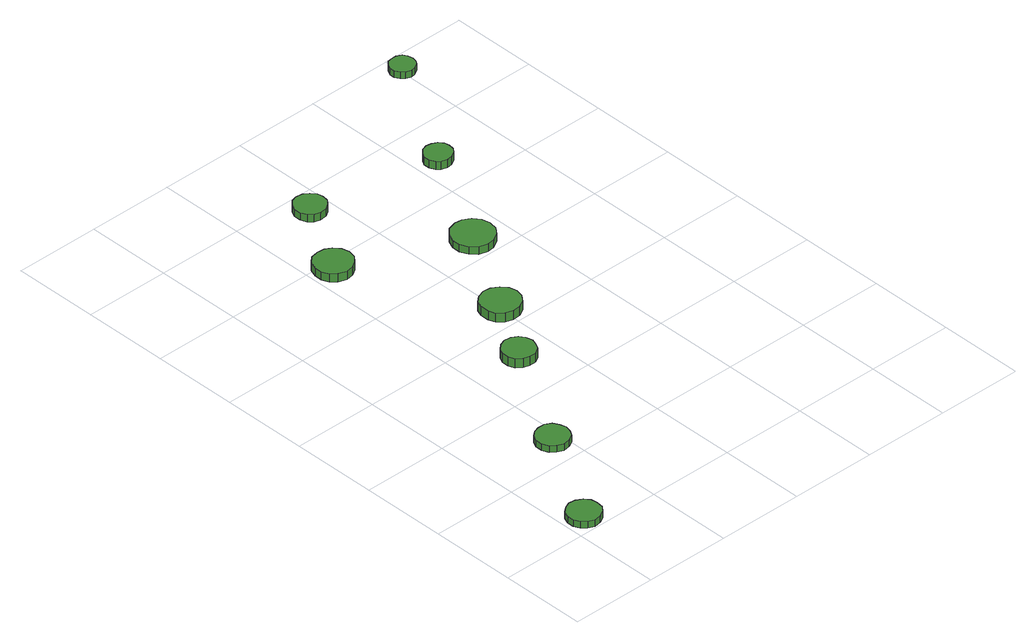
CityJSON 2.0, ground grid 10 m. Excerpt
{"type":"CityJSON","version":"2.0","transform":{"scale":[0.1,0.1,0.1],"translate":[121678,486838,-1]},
"CityObjects":{
"tree1":{"type":"SolitaryVegetationObject","attributes":{"function":"something"},"geometry":[{"type":"MultiSurface","lod":"1","boundaries":[[[0,1,2,3,4,5,6,7,8,9,10,11,12,13,14]],[[15,16,17,18,19,20,21,22,23,24,25,26,27,28,29]],[[0,29,28,1]],[[1,28,27,2]],[[2,27,26,3]],[[3,26,25,4]],[[4,25,24,5]],[[5,24,23,6]],[[6,23,22,7]],[[7,22,21,8]],[[8,21,20,9]],[[9,20,19,10]],[[10,19,18,11]],[[11,18,17,12]],[[12,17,16,13]],[[13,16,15,14]],[[14,15,29,0]]]}]},
"tree2":{"type":"SolitaryVegetationObject","attributes":{"function":"something"},"geometry":[{"type":"MultiSurface","lod":"1","boundaries":[[[30,31,32,33,34,35,36,37,38,39,40,41,42,43,44]],[[45,46,47,48,49,50,51,52,53,54,55,56,57,58,59]],[[30,59,58,31]],[[31,58,57,32]],[[32,57,56,33]],[[33,56,55,34]],[[34,55,54,35]],[[35,54,53,36]],[[36,53,52,37]],[[37,52,51,38]],[[38,51,50,39]],[[39,50,49,40]],[[40,49,48,41]],[[41,48,47,42]],[[42,47,46,43]],[[43,46,45,44]],[[44,45,59,30]]]}]},
"tree3":{"type":"SolitaryVegetationObject","attributes":{"function":"something"},"geometry":[{"type":"MultiSurface","lod":"1","boundaries":[[[60,61,62,63,64,65,66,67,68,69,70,71,72,73,74]],[[75,76,77,78,79,80,81,82,83,84,85,86,87,88,89]],[[60,89,88,61]],[[61,88,87,62]],[[62,87,86,63]],[[63,86,85,64]],[[64,85,84,65]],[[65,84,83,66]],[[66,83,82,67]],[[67,82,81,68]],[[68,81,80,69]],[[69,80,79,70]],[[70,79,78,71]],[[71,78,77,72]],[[72,77,76,73]],[[73,76,75,74]],[[74,75,89,60]]]}]},
"tree4":{"type":"SolitaryVegetationObject","attributes":{"function":"something"},"geometry":[{"type":"MultiSurface","lod":"1","boundaries":[[[90,91,92,93,94,95,96,97,98,99,100,101,102,103,104]],[[105,106,107,108,109,110,111,112,113,114,115,116,117,118,119]],[[90,119,118,91]],[[91,118,117,92]],[[92,117,116,93]],[[93,116,115,94]],[[94,115,114,95]],[[95,114,113,96]],[[96,113,112,97]],[[97,112,111,98]],[[98,111,110,99]],[[99,110,109,100]],[[100,109,108,101]],[[101,108,107,102]],[[102,107,106,103]],[[103,106,105,104]],[[104,105,119,90]]]}]},
"tree5":{"type":"SolitaryVegetationObject","attributes":{"function":"something"},"geometry":[{"type":"MultiSurface","lod":"1","boundaries":[[[120,121,122,123,124,125,126,127,128,129,130,131,132,133,134]],[[135,136,137,138,139,140,141,142,143,144,145,146,147,148,149]],[[120,149,148,121]],[[121,148,147,122]],[[122,147,146,123]],[[123,146,145,124]],[[124,145,144,125]],[[125,144,143,126]],[[126,143,142,127]],[[127,142,141,128]],[[128,141,140,129]],[[129,140,139,130]],[[130,139,138,131]],[[131,138,137,132]],[[132,137,136,133]],[[133,136,135,134]],[[134,135,149,120]]]}]},
"tree6":{"type":"SolitaryVegetationObject","attributes":{"function":"something"},"geometry":[{"type":"MultiSurface","lod":"1","boundaries":[[[150,151,152,153,154,155,156,157,158,159,160,161,162,163,164]],[[165,166,167,168,169,170,171,172,173,174,175,176,177,178,179]],[[150,179,178,151]],[[151,178,177,152]],[[152,177,176,153]],[[153,176,175,154]],[[154,175,174,155]],[[155,174,173,156]],[[156,173,172,157]],[[157,172,171,158]],[[158,171,170,159]],[[159,170,169,160]],[[160,169,168,161]],[[161,168,167,162]],[[162,167,166,163]],[[163,166,165,164]],[[164,165,179,150]]]}]},
"tree7":{"type":"SolitaryVegetationObject","attributes":{"function":"something"},"geometry":[{"type":"MultiSurface","lod":"1","boundaries":[[[180,181,182,183,184,185,186,187,188,189,190,191,192,193,194]],[[195,196,197,198,199,200,201,202,203,204,205,206,207,208,209]],[[180,209,208,181]],[[181,208,207,182]],[[182,207,206,183]],[[183,206,205,184]],[[184,205,204,185]],[[185,204,203,186]],[[186,203,202,187]],[[187,202,201,188]],[[188,201,200,189]],[[189,200,199,190]],[[190,199,198,191]],[[191,198,197,192]],[[192,197,196,193]],[[193,196,195,194]],[[194,195,209,180]]]}]},
"tree8":{"type":"SolitaryVegetationObject","attributes":{"function":"something"},"geometry":[{"type":"MultiSurface","lod":"1","boundaries":[[[210,211,212,213,214,215,216,217,218,219,220,221,222,223,224]],[[225,226,227,228,229,230,231,232,233,234,235,236,237,238,239]],[[210,239,238,211]],[[211,238,237,212]],[[212,237,236,213]],[[213,236,235,214]],[[214,235,234,215]],[[215,234,233,216]],[[216,233,232,217]],[[217,232,231,218]],[[218,231,230,219]],[[219,230,229,220]],[[220,229,228,221]],[[221,228,227,222]],[[222,227,226,223]],[[223,226,225,224]],[[224,225,239,210]]]}]},
"tree9":{"type":"SolitaryVegetationObject","attributes":{"function":"something"},"geometry":[{"type":"MultiSurface","lod":"1","boundaries":[[[240,241,242,243,244,245,246,247,248,249,250,251,252,253,254]],[[255,256,257,258,259,260,261,262,263,264,265,266,267,268,269]],[[240,269,268,241]],[[241,268,267,242]],[[242,267,266,243]],[[243,266,265,244]],[[244,265,264,245]],[[245,264,263,246]],[[246,263,262,247]],[[247,262,261,248]],[[248,261,260,249]],[[249,260,259,250]],[[250,259,258,251]],[[251,258,257,252]],[[252,257,256,253]],[[253,256,255,254]],[[254,255,269,240]]]}]}
},
"vertices":[
[41,19,16],[40,27,16],[35,33,16],[28,37,16],[20,38,16],[13,35,16],[7,30,16],[4,23,16],[4,15,16],[7,8,16],[13,3,16],[20,0,16],[28,1,16],[35,5,16],[40,11,16],[40,11,8],[35,5,8],[28,1,8],[20,0,8],[13,3,8],[7,8,8],[4,15,8],[4,23,8],[7,30,8],[13,35,8],[20,38,8],[28,37,8],[35,33,8],[40,27,8],[41,19,8],
[106,132,15],[104,139,15],[100,146,15],[93,150,15],[85,150,15],[78,148,15],[72,143,15],[69,136,15],[69,128,15],[72,121,15],[78,116,15],[85,113,15],[93,114,15],[100,118,15],[104,124,15],[104,124,7],[100,118,7],[93,114,7],[85,113,7],[78,116,7],[72,121,7],[69,128,7],[69,136,7],[72,143,7],[78,148,7],[85,150,7],[93,150,7],[100,146,7],[104,139,7],[106,132,7],
[179,257,17],[177,265,17],[173,271,17],[166,275,17],[158,276,17],[151,273,17],[145,268,17],[142,261,17],[142,253,17],[145,246,17],[151,241,17],[158,239,17],[166,239,17],[173,243,17],[177,250,17],[177,250,6],[173,243,6],[166,239,6],[158,239,6],[151,241,6],[145,246,6],[142,253,6],[142,261,6],[145,268,6],[151,273,6],[158,276,6],[166,275,6],[173,271,6],[177,265,6],[179,257,6],
[149,489,16],[147,498,16],[141,505,16],[134,509,16],[125,510,16],[116,508,16],[109,502,16],[106,493,16],[106,484,16],[109,476,16],[116,470,16],[125,467,16],[134,468,16],[141,473,16],[147,480,16],[147,480,6],[141,473,6],[134,468,6],[125,467,6],[116,470,6],[109,476,6],[106,484,6],[106,493,6],[109,502,6],[116,508,6],[125,510,6],[134,509,6],[141,505,6],[147,498,6],[149,489,6],
[224,327,17],[222,336,17],[216,343,17],[208,348,17],[199,349,17],[190,346,17],[183,340,17],[180,332,17],[180,322,17],[183,314,17],[190,308,17],[199,305,17],[208,306,17],[216,310,17],[222,318,17],[222,318,6],[216,310,6],[208,306,6],[199,305,6],[190,308,6],[183,314,6],[180,322,6],[180,332,6],[183,340,6],[190,346,6],[199,349,6],[208,348,6],[216,343,6],[222,336,6],[224,327,6],
[193,573,16],[192,580,16],[187,586,16],[181,590,16],[173,591,16],[166,589,16],[161,584,16],[158,577,16],[158,569,16],[161,562,16],[166,557,16],[173,555,16],[181,556,16],[187,560,16],[192,566,16],[192,566,7],[187,560,7],[181,556,7],[173,555,7],[166,557,7],[161,562,7],[158,569,7],[158,577,7],[161,584,7],[166,589,7],[173,591,7],[181,590,7],[187,586,7],[192,580,7],[193,573,7],
[284,428,15],[282,438,15],[276,446,15],[267,451,15],[258,452,15],[248,449,15],[241,442,15],[237,433,15],[237,423,15],[241,414,15],[248,407,15],[258,404,15],[267,405,15],[276,410,15],[282,418,15],[282,418,6],[276,410,6],[267,405,6],[258,404,6],[248,407,6],[241,414,6],[237,423,6],[237,433,6],[241,442,6],[248,449,6],[258,452,6],[267,451,6],[276,446,6],[282,438,6],[284,428,6],
[342,548,16],[341,554,16],[337,559,16],[331,562,16],[325,563,16],[318,561,16],[314,557,16],[311,551,16],[311,544,16],[314,538,16],[318,534,16],[325,532,16],[331,533,16],[337,536,16],[341,541,16],[341,541,6],[337,536,6],[331,533,6],[325,532,6],[318,534,6],[314,538,6],[311,544,6],[311,551,6],[314,557,6],[318,561,6],[325,563,6],[331,562,6],[337,559,6],[341,554,6],[342,548,6],
[416,678,15],[415,684,15],[412,689,15],[406,692,15],[401,692,15],[395,691,15],[391,687,15],[388,681,15],[388,675,15],[391,670,15],[395,666,15],[401,664,15],[406,665,15],[412,668,15],[415,673,15],[415,673,7],[412,668,7],[406,665,7],[401,664,7],[395,666,7],[391,670,7],[388,675,7],[388,681,7],[391,687,7],[395,691,7],[401,692,7],[406,692,7],[412,689,7],[415,684,7],[416,678,7]
]}
